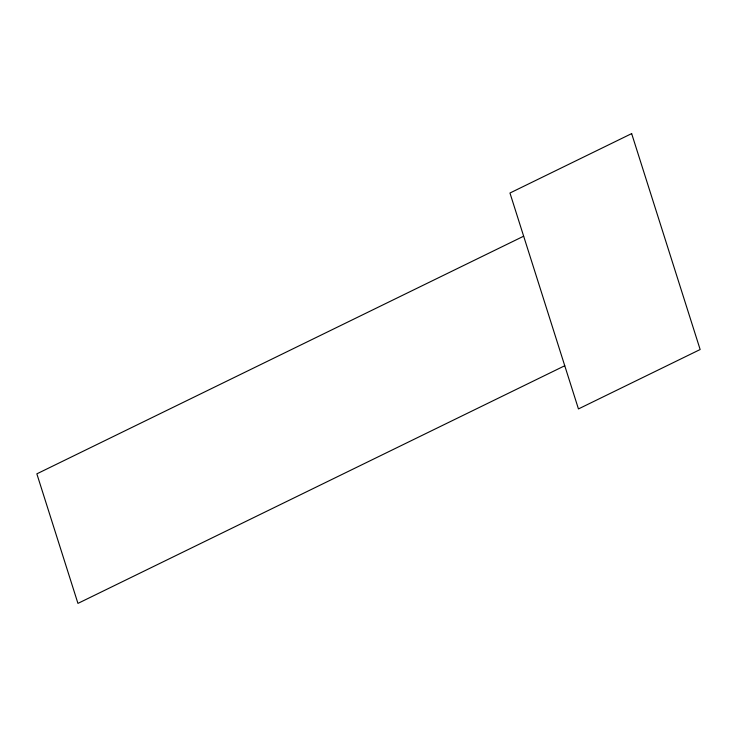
<?xml version="1.0" encoding="UTF-8"?>
<svg xmlns="http://www.w3.org/2000/svg" width="737" height="737" viewBox="0 0 737 737"><rect width="100%" height="100%" fill="white"/><g stroke="black" fill="none" stroke-linecap="round" stroke-linejoin="round"><path stroke-width="1.11" d="M523.657 236.199L36.85 473.845L77.947 603.391L564.754 365.745M631.655 133.609L509.958 193.02L578.453 408.934L700.15 349.522L631.655 133.609"/></g></svg>
